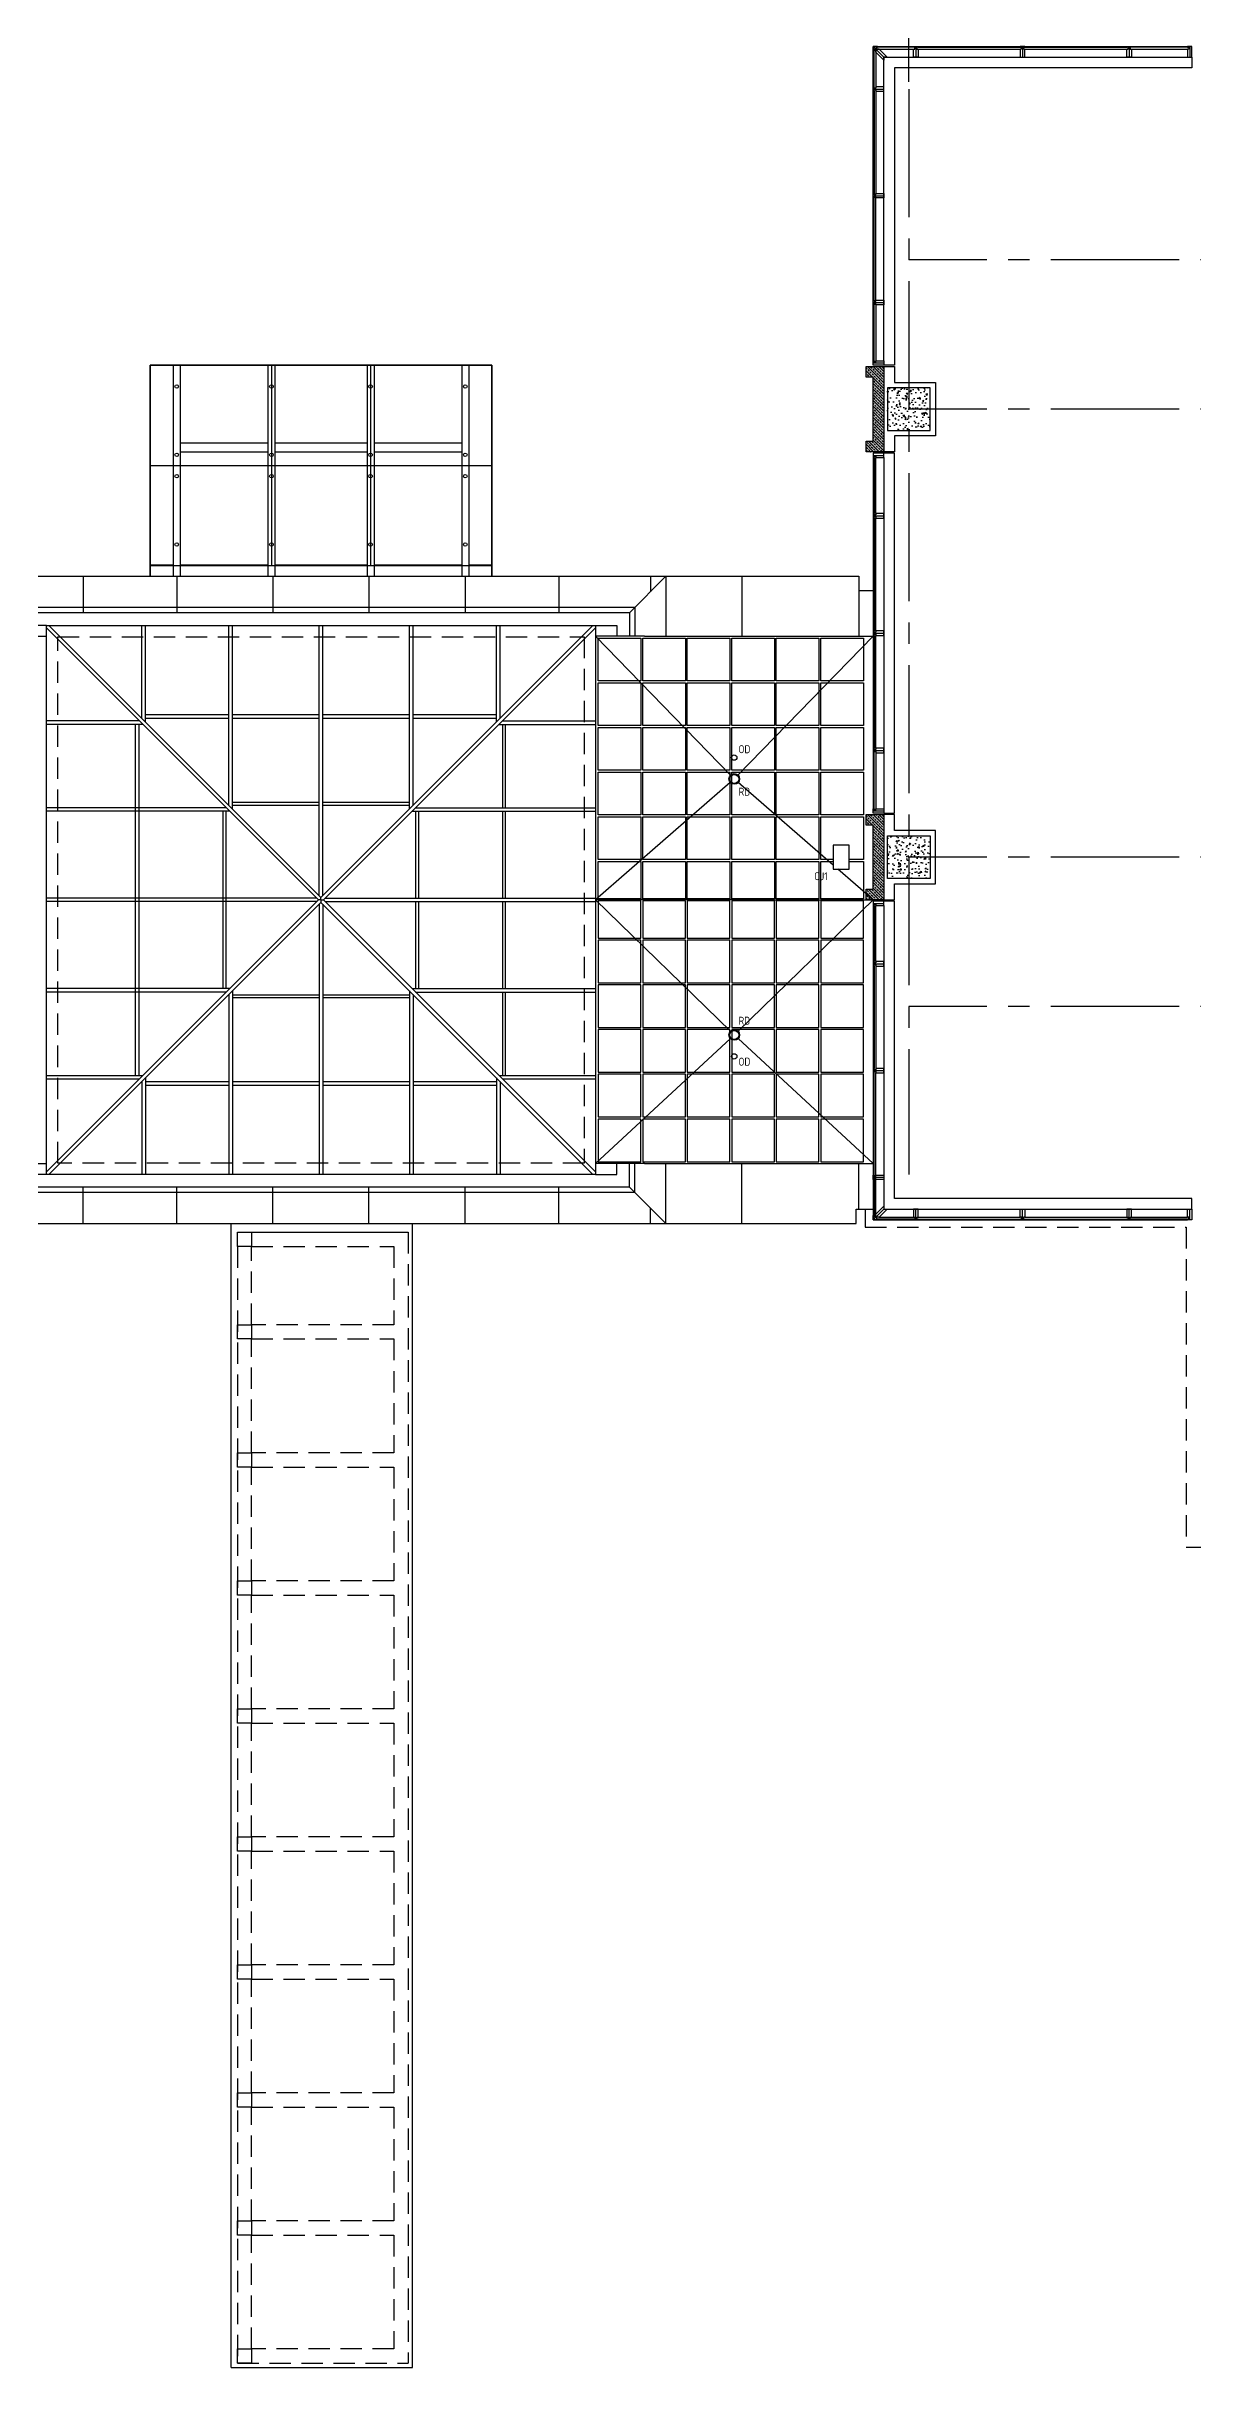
# Model space of a CAD drawing. Header units: inches. Extents: x 2920 to 9107, y 1541 to 7121.
# Drawn here: x 5859 to 6504, y 5025 to 6330 of the extents above; entities that cross this region are included whole.
import ezdxf

# ---------------------------------------------------------------- set-up
doc = ezdxf.new("R2010")
doc.units = ezdxf.units.IN
doc.header["$LTSCALE"] = 96
doc.header["$MEASUREMENT"] = 0
doc.header["$PDSIZE"] = 1.5
doc.linetypes.add('CENTER2', pattern=[1.125, 0.75, -0.125, 0.125, -0.125])
doc.linetypes.add('HIDDEN2', pattern=[0.1875, 0.125, -0.0625])
doc.layers.get('0').update_dxf_attribs({"color": 60, "linetype": 'CONTINUOUS'})
for name, color, linetype in [('A-HATCH-SECTIONS', 1, 'CONTINUOUS'), ('A-MTL RVL', 9, 'CONTINUOUS'), ('A-RF PAVERS', 253, 'CONTINUOUS'), ('A-Shade', 254, 'CONTINUOUS'), ('A-SYMB-RCP', 4, 'CONTINUOUS'), ('A_0_BLDGRD', 35, 'CENTER2'), ('A_0_CONST', 11, 'CONTINUOUS'), ('A_0_CW_MTL', 3, 'CONTINUOUS'), ('A_0_DIMGRD', 9, 'CENTER2'), ('A_1-8_COL', 7, 'CONTINUOUS'), ('A_1-8_COL_H', 6, 'CONTINUOUS'), ('A_1-8_CW_GLASS', 1, 'CONTINUOUS'), ('A_1-8_CW_GYP', 2, 'CONTINUOUS'), ('A_1-8_CW_MULL', 2, 'CONTINUOUS'), ('A_1-8_CW_SILL', 9, 'CONTINUOUS'), ('A_2-8_CW_GLASS', 1, 'CONTINUOUS'), ('A_2-8_CW_GYP', 2, 'CONTINUOUS'), ('A_2-8_CW_MULL', 2, 'CONTINUOUS'), ('A_2-8_CW_SILL', 9, 'CONTINUOUS'), ('A_2-FINE', 1, 'CONTINUOUS'), ('A_CLG', 1, 'CONTINUOUS'), ('A_MS_LIGHT', 3, 'CONTINUOUS'), ('COVERED WALK', 1, 'CONTINUOUS'), ('Option 3 Floor Pattern', 253, 'CONTINUOUS')]:
    doc.layers.add(name, color=color, linetype=linetype)
doc.styles.add('ARCHITXT', font='architxt.shx')

# ---------------------------------------------------------------- blocks, each defined once
blk = doc.blocks.new('COL_1-8_24X24')
at = {"layer": 'A_1-8_COL_H'}
h = blk.add_hatch(dxfattribs=at)
h.set_pattern_fill('AR-CONC,_I', color=256, style=2)
h.set_pattern_definition([(50, (-6180, -6718.462), (7.172602, -0.6275213), [0.75, -8.25]), (355, (-6180, -6718.462), (-1.3875133, 7.5219213), [0.6, -6.6]), (100.4514, (-6179.402, -6718.5144), (5.785094, 6.8943954), [0.637402, -7.011421]), (46.1842, (-6180, -6716.462), (10.6724105, -1.65519), [1.125, -12.375]), (96.6356, (-6179.111, -6716.6), (9.346627, 9.741179), [0.956103, -10.51713]), (351.1842, (-6180, -6716.462), (9.34662, 9.741186), [0.9, -9.9]), (21, (-6179, -6716.962), (5.9690705, -4.026189), [0.75, -8.25]), (326, (-6179, -6716.962), (2.4331533, 7.2515005), [0.6, -6.6]), (71.4514, (-6178.5026, -6717.2976), (8.4022263, 3.225305), [0.637402, -7.011421]), (37.5, (-6180, -6718.462), (0.12159855, 3.32893854), [0, -6.52, 0, -6.7, 0, -6.625]), (7.5, (-6180, -6718.462), (2.6306954, 3.9441171), [0, -3.82, 0, -6.37, 0, -2.525]), (327.5, (-6182.23, -6718.462), (5.3382244, -0.2255487), [0, -2.5, 0, -7.8, 0, -10.35]), (317.5, (-6183.23, -6718.462), (5.8318617, 1.0010498), [0, -3.25, 0, -5.18, 0, -7.35])])
h.paths.add_polyline_path([(-12, -12), (12, -12), (12, 12), (-12, 12)])
at = {"layer": 'A_0_CONST'}
blk.add_point((0, 0), dxfattribs=at)
at = {"layer": 'A_1-8_COL'}
blk.add_lwpolyline([(-12, -12), (12, -12), (12, 12), (-12, 12)], close=True, dxfattribs=at)
blk = doc.blocks.new('MUL_1-8_EX2')
at = {"layer": 'A_0_CONST'}
blk.add_line((0, 0), (0, -6), dxfattribs=at)
at = {"layer": 'A_1-8_CW_MULL'}
blk.add_lwpolyline([(-1.25, -6), (-1.25, 0), (1.25, 0), (1.25, -0.5), (0.5, -0.5), (0.5, -1.5), (1.25, -1.5), (1.25, -6)], close=True, dxfattribs=at)
blk = doc.blocks.new('MUL_1-8_EX1')
at = {"layer": 'A_0_CONST'}
blk.add_line((0, 0), (0, -6), dxfattribs=at)
at = {"layer": 'A_1-8_CW_MULL'}
blk.add_lwpolyline([(0.5, -1.5), (1.25, -1.5), (1.25, -6), (-1.25, -6), (-1.25, -1.5), (-0.5, -1.5), (-0.5, -0.5), (-1.25, -0.5), (-1.25, 0), (1.25, 0), (1.25, -0.5), (0.5, -0.5)], close=True, dxfattribs=at)
blk = doc.blocks.new('MUL_1-8_EX4')
at = {"layer": 'A_0_CONST'}
blk.add_line((0, 0), (-6, -6), dxfattribs=at)
at = {"layer": 'A_1-8_CW_MULL'}
blk.add_lwpolyline([(0, 0), (-2.5, 0), (-2.5, -0.5), (-1.8, -0.5), (-1.8, -1.5), (-3.3, -1.5), (-7.8, -6), (-6, -6), (-6, -7.8), (-1.5, -3.3), (-1.5, -1.8), (-0.5, -1.8), (-0.5, -2.5), (0, -2.5)], close=True, dxfattribs=at)

msp = doc.modelspace()

# ---------------------------------------------------------------- hatches: boundary and pattern name
at = {"layer": 'A-Shade', "linetype": 'Continuous'}
for points in [[(6320, 6102), (6320, 6108), (6324, 6108), (6324, 6144), (6320, 6144), (6320, 6150), (6330, 6150), (6330, 6102)], [(6320.0120147, 5850), (6320.0120147, 5856), (6324.0120147, 5856), (6324.0120147, 5892), (6320.0120147, 5892), (6320.0120147, 5898), (6330.0120147, 5898), (6330.0120147, 5850)]]:
    msp.add_hatch(color=256, dxfattribs=at).paths.add_polyline_path(points)
at = {"layer": 'A_0_CW_MTL'}
h = msp.add_hatch(dxfattribs=at)
h.set_pattern_fill('BRASS', color=8, scale=9, angle=585, style=0)
h.set_pattern_definition([(315, (12770.8493, 2455.5197), (-1.59099026, -1.59099026), []), (315, (12770.0538, 2454.7242), (-1.59099026, -1.59099026), [1.125, -0.5625])])
h.paths.add_polyline_path([(6320, 6102), (6320, 6108), (6324, 6108), (6324, 6144), (6320, 6144), (6320, 6150), (6330, 6150), (6330, 6102)])
h = msp.add_hatch(dxfattribs=at)
h.set_pattern_fill('BRASS', color=8, scale=9, angle=585, style=0)
h.set_pattern_definition([(315, (12770.8613, 2203.5197), (-1.59099026, -1.59099026), []), (315, (12770.0658, 2202.7242), (-1.59099026, -1.59099026), [1.125, -0.5625])])
h.paths.add_polyline_path([(6320.0120147, 5850), (6320.0120147, 5856), (6324.0120147, 5856), (6324.0120147, 5892), (6320.0120147, 5892), (6320.0120147, 5898), (6330.0120147, 5898), (6330.0120147, 5850)])

# ---------------------------------------------------------------- linework, layer by layer
at = {"layer": 'A-HATCH-SECTIONS'}
for p, q in [((6186.9782425, 6011.5), (6207.4831436, 6032)), ((6207.4831436, 6032), (6207.4831436, 5998.325)), ((6189.9789597, 6014.5), (5836.9775252, 6014.5)), ((6186.9782425, 6011.5), (5839.9782425, 6011.5)), ((6186.9782425, 6011.5), (6186.9782425, 5998.325)), ((6189.9789597, 6014.5), (6189.9789597, 5998.325)), ((5859.1032425, 6002.9607864), (6012.0640289, 5850)), ((5860.517456, 6004.375), (6013.4782425, 5851.4142136)), ((5912.7612018, 5952.1312542), (5912.7612018, 6004.375)), ((5914.7612018, 5950.1312542), (5914.7612018, 6004.375)), ((5961.6486544, 5903.2438016), (5961.6486544, 6004.375)), ((5963.6486544, 5901.2438016), (5963.6486544, 6004.375)), ((6012.4782425, 5852.4142136), (6012.4782425, 6004.375)), ((6013.4782425, 5851.4142136), (6166.4390289, 6004.375)), ((6014.4782425, 5852.4142136), (6014.4782425, 6004.375)), ((6014.892456, 5850), (6167.8532425, 6002.9607864)), ((6063.3078305, 5901.2438016), (6063.3078305, 6004.375)), ((6065.3078305, 5903.2438016), (6065.3078305, 6004.375)), ((6112.1952831, 5950.1312542), (6112.1952831, 6004.375)), ((6114.1952831, 5952.1312542), (6114.1952831, 6004.375)), ((6182.4831131, 5998.325), (6179.4822267, 5998.325)), ((6195.4848056, 5998.325), (6182.4831131, 5998.325)), ((6195.4848056, 5998.325), (6323.9564019, 5998.325)), ((5914.7612018, 5954.2170142), (5961.6486544, 5954.2170142)), ((5963.6486544, 5954.2170142), (6012.4782425, 5954.2170142)), ((6014.4782425, 5954.2170142), (6063.3078305, 5954.2170142)), ((6065.3078305, 5954.2170142), (6112.1952831, 5954.2170142)), ((5911.3469883, 5950.7170406), (5859.1032425, 5950.7170406)), ((5913.3469883, 5948.7170406), (5859.1032425, 5948.7170406)), ((5909.2612018, 5751.2829858), (5909.2612018, 5948.7170406)), ((5911.2612283, 5751.2829858), (5911.2612283, 5948.7170406)), ((5914.7612018, 5952.2170142), (5961.6486544, 5952.2170142)), ((5963.6486544, 5952.2170142), (6012.4782425, 5952.2170142)), ((6014.4782425, 5952.2170142), (6063.3078305, 5952.2170142)), ((6065.3078305, 5952.2170142), (6112.1952831, 5952.2170142)), ((6113.6094966, 5948.7170406), (6167.8532425, 5948.7170406)), ((6115.6094966, 5950.7170406), (6167.8532425, 5950.7170406)), ((6115.7216362, 5901.8295881), (6115.7216362, 5948.7170406)), ((6117.3512147, 5901.8295881), (6117.3512147, 5948.7170406)), ((5960.2344408, 5901.8295881), (5859.1032425, 5901.8295881)), ((5963.6486544, 5904.9591401), (6012.4782425, 5904.9591401)), ((5963.6486544, 5903.3295616), (6012.4782425, 5903.3295616)), ((6014.4782425, 5904.9591401), (6063.3078305, 5904.9591401)), ((6014.4782425, 5903.3295616), (6063.3078305, 5903.3295616)), ((6066.7220441, 5901.8295881), (6167.8532425, 5901.8295881)), ((5962.2344408, 5899.8295881), (5859.1032425, 5899.8295881)), ((5958.5191023, 5800.1704119), (5958.5191023, 5899.8295881)), ((5960.1486808, 5800.1704119), (5960.1486808, 5899.8295881)), ((6064.7220441, 5899.8295881), (6167.8532425, 5899.8295881)), ((6066.8341836, 5851), (6066.8341836, 5899.8295881)), ((6068.4637621, 5851), (6068.4637621, 5899.8295881)), ((6115.7216362, 5851), (6115.7216362, 5899.8295881)), ((6117.3512147, 5851), (6117.3512147, 5899.8295881)), ((6011.0640289, 5851), (5859.1032425, 5851)), ((5859.1032425, 5697.0392136), (6012.0640289, 5850)), ((6011.0640289, 5849), (5859.1032425, 5849)), ((5860.517456, 5695.625), (6013.4782425, 5848.5857864)), ((6013.4782425, 5850), (6012.0640289, 5850)), ((6013.4782425, 5850), (6013.4782425, 5851.4142136)), ((6013.4782425, 5850), (6014.892456, 5850)), ((6013.4782425, 5850), (6013.4782425, 5848.5857864)), ((6013.4782425, 5848.5857864), (6166.4390289, 5695.625)), ((6014.892456, 5850), (6167.8532425, 5697.0392136)), ((6015.892456, 5851), (6167.8532425, 5851)), ((6015.892456, 5849), (6167.8532425, 5849)), ((6066.8341836, 5800.1704119), (6066.8341836, 5849)), ((6068.4637621, 5800.1704119), (6068.4637621, 5849)), ((6115.7216362, 5800.1704119), (6115.7216362, 5849)), ((6117.3512147, 5800.1704119), (6117.3512147, 5849)), ((6012.4782425, 5847.5857864), (6012.4782425, 5695.625)), ((6014.4782425, 5847.5857864), (6014.4782425, 5695.625)), ((5962.2344408, 5800.1704119), (5859.1032425, 5800.1704119)), ((5960.2344408, 5798.1704119), (5859.1032425, 5798.1704119)), ((5961.6486544, 5796.7561983), (5961.6486544, 5695.625)), ((5963.6486544, 5798.7561983), (5963.6486544, 5695.625)), ((5963.6486544, 5796.6704383), (6012.4782425, 5796.6704383)), ((6014.4782425, 5796.6704383), (6063.3078305, 5796.6704383)), ((6063.3078305, 5798.7561983), (6063.3078305, 5695.625)), ((6064.7220441, 5800.1704119), (6167.8532425, 5800.1704119)), ((6065.3078305, 5796.7561983), (6065.3078305, 5695.625)), ((6066.7220441, 5798.1704119), (6167.8532425, 5798.1704119)), ((6115.7216362, 5751.2829594), (6115.7216362, 5798.1704119)), ((6117.3512147, 5751.2829594), (6117.3512147, 5798.1704119)), ((5963.6486544, 5795.0408598), (6012.4782425, 5795.0408598)), ((6014.4782425, 5795.0408598), (6063.3078305, 5795.0408598)), ((5912.7612018, 5747.8687458), (5912.7612018, 5695.625)), ((5914.7612018, 5749.8687458), (5914.7612018, 5695.625)), ((5914.7612018, 5747.7829858), (5961.6486544, 5747.7829858)), ((5914.7612018, 5745.7829858), (5961.6486544, 5745.7829858)), ((5963.6486544, 5747.7829858), (6012.4782425, 5747.7829858)), ((5963.6486544, 5745.7829858), (6012.4782425, 5745.7829858)), ((6014.4782425, 5747.7829858), (6063.3078305, 5747.7829858)), ((6014.4782425, 5745.7829858), (6063.3078305, 5745.7829858)), ((6065.3078305, 5747.7829858), (6112.1952831, 5747.7829858)), ((6065.3078305, 5745.7829858), (6112.1952831, 5745.7829858)), ((6112.1952831, 5749.8687458), (6112.1952831, 5695.625)), ((6113.6094966, 5751.2829594), (6167.8532425, 5751.2829594)), ((6114.1952831, 5747.8687458), (6114.1952831, 5695.625)), ((6115.6094966, 5749.2829594), (6167.8532425, 5749.2829594)), ((6182.5402146, 5701.675), (6179.478201, 5701.675)), ((6195.4848056, 5701.675), (6182.5402146, 5701.675)), ((6186.9782425, 5688.5), (6186.9782425, 5701.675)), ((6189.9789597, 5685.5), (6189.9789597, 5701.675)), ((6195.4848056, 5701.675), (6323.9564019, 5701.675)), ((6207.4831436, 5668), (6207.4831436, 5701.675)), ((6189.9789597, 5685.5), (5836.9775252, 5685.5)), ((6186.9782425, 5688.5), (5839.9782425, 5688.5)), ((6186.9782425, 5688.5), (6207.4831436, 5668))]:
    msp.add_line(p, q, dxfattribs=at)
for points in [[(5703.0120147, 6024), (5712.5062464, 6024), (5712.5062464, 6032), (6316, 6032), (6316, 6024), (6324, 6024)], [(5703.0062464, 5676), (5712.5060074, 5676), (5712.5060074, 5668), (6314.5, 5668), (6314.5, 5676), (6324.0120147, 5676)]]:
    msp.add_lwpolyline(points, dxfattribs=at)
at = {"layer": 'A-HATCH-SECTIONS', "linetype": 'Continuous'}
for points in [[(5859.1032425, 6004.375), (5847.1032425, 6004.375), (5847.1032425, 5998.325), (5859.0996096, 5998.325)], [(6167.8532425, 6004.375), (6179.8532425, 6004.375), (6179.8532425, 5998.325), (6167.8568753, 5998.325)], [(5859.1032425, 5695.625), (5847.1032425, 5695.625), (5847.1032425, 5701.675), (5859.0996096, 5701.675)], [(6167.8532425, 5695.625), (6179.8532425, 5695.625), (6179.8532425, 5701.675), (6167.8568753, 5701.675)]]:
    msp.add_lwpolyline(points, dxfattribs=at)
at = {"layer": 'A-HATCH-SECTIONS'}
msp.add_lwpolyline([(6167.8532425, 5695.625), (5859.1032425, 5695.625), (5859.1032425, 6004.375), (6167.8532425, 6004.375)], close=True, dxfattribs=at)
at = {"layer": 'A-HATCH-SECTIONS', "linetype": 'HIDDEN2'}
msp.add_lwpolyline([(6161.4782425, 5702), (5865.4782425, 5702), (5865.4782425, 5998), (6161.4782425, 5998), (6161.4782425, 5702)], dxfattribs=at)
at = {"layer": 'A-HATCH-SECTIONS'}
for points in [[(5859.1032425, 5751.2829858, 0), (5913.3470018, 5751.2829858, 0)], [(5859.1032425, 5749.2829858, 0), (5911.3470018, 5749.2829858, 0)]]:
    msp.add_polyline3d(points, dxfattribs=at)
for centre, radius in [((6245.9044333, 5930), 1.5), ((6245.9044333, 5918), 3), ((6245.9044333, 5918), 2.5), ((6245.9044333, 5774), 3), ((6245.9044333, 5774), 2.5), ((6245.9044333, 5762), 1.5)]:
    msp.add_circle(centre, radius, dxfattribs=at)
at = {"layer": 'A-MTL RVL'}
for p, q in [((5879.7343096, 6032), (5879.7343096, 6011.5)), ((5932.4842498, 6032), (5932.4842498, 6011.5)), ((5986.4842498, 6032), (5986.4842498, 6011.5)), ((6040.4842498, 6032), (6040.4842498, 6011.5)), ((6094.4905966, 6032), (6094.4905966, 6011.5)), ((6147.2341901, 6032), (6147.2341901, 6011.5)), ((6198.7341303, 6032), (6198.7341303, 6023.2530779)), ((6250.2340706, 6032), (6250.2340706, 5998.325)), ((6316, 6024), (6316, 5998.325)), ((6250.2340706, 5668), (6250.2340706, 5701.675)), ((6316, 5676), (6316, 5701.675)), ((5879.7343096, 5668), (5879.7343096, 5688.5)), ((5932.4842498, 5668), (5932.4842498, 5688.5)), ((5986.4842498, 5668), (5986.4842498, 5688.5)), ((6040.4842498, 5668), (6040.4842498, 5688.5)), ((6094.4905966, 5668), (6094.4905966, 5688.5)), ((6147.2341901, 5668), (6147.2341901, 5688.5)), ((6198.7341303, 5668), (6198.7341303, 5676.7469221))]:
    msp.add_line(p, q, dxfattribs=at)
at = {"layer": 'A-RF PAVERS', "linetype": 'Continuous'}
for points in [[(6193.3384808, 5997.2591828), (6193.3384808, 5973.2591828), (6169.3384808, 5973.2591828), (6169.3384808, 5997.2591828), (6193.3384808, 5997.2591828)], [(6218.4184332, 5997.2591828), (6218.4184332, 5973.2591828), (6194.4184332, 5973.2591828), (6194.4184332, 5997.2591828), (6218.4184332, 5997.2591828)], [(6243.4983855, 5997.2591828), (6243.4983855, 5973.2591828), (6219.4983855, 5973.2591828), (6219.4983855, 5997.2591828), (6243.4983855, 5997.2591828)], [(6268.5783518, 5997.2591828), (6268.5783518, 5973.2591828), (6244.5783518, 5973.2591828), (6244.5783518, 5997.2591828), (6268.5783518, 5997.2591828)], [(6293.4946534, 5997.2591828), (6293.4946534, 5973.2591828), (6269.4946534, 5973.2591828), (6269.4946534, 5997.2591828), (6293.4946534, 5997.2591828)], [(6318.5746196, 5997.2591828), (6318.5746196, 5973.2591828), (6294.5746196, 5973.2591828), (6294.5746196, 5997.2591828), (6318.5746196, 5997.2591828)], [(6193.3384808, 5972.120215), (6193.3384808, 5948.120215), (6169.3384808, 5948.120215), (6169.3384808, 5972.120215), (6193.3384808, 5972.120215)], [(6218.4184332, 5972.120215), (6218.4184332, 5948.120215), (6194.4184332, 5948.120215), (6194.4184332, 5972.120215), (6218.4184332, 5972.120215)], [(6243.4983855, 5972.120215), (6243.4983855, 5948.120215), (6219.4983855, 5948.120215), (6219.4983855, 5972.120215), (6243.4983855, 5972.120215)], [(6268.5783518, 5972.120215), (6268.5783518, 5948.120215), (6244.5783518, 5948.120215), (6244.5783518, 5972.120215), (6268.5783518, 5972.120215)], [(6293.4946534, 5972.120215), (6293.4946534, 5948.120215), (6269.4946534, 5948.120215), (6269.4946534, 5972.120215), (6293.4946534, 5972.120215)], [(6318.5746196, 5972.120215), (6318.5746196, 5948.120215), (6294.5746196, 5948.120215), (6294.5746196, 5972.120215), (6318.5746196, 5972.120215)], [(6193.3384808, 5946.9812387), (6193.3384808, 5922.9812387), (6169.3384808, 5922.9812387), (6169.3384808, 5946.9812387), (6193.3384808, 5946.9812387)], [(6218.4184332, 5946.9812387), (6218.4184332, 5922.9812387), (6194.4184332, 5922.9812387), (6194.4184332, 5946.9812387), (6218.4184332, 5946.9812387)], [(6243.4983855, 5946.9812387), (6243.4983855, 5922.9812387), (6219.4983855, 5922.9812387), (6219.4983855, 5946.9812387), (6243.4983855, 5946.9812387)], [(6268.5783518, 5946.9812387), (6268.5783518, 5922.9812387), (6244.5783518, 5922.9812387), (6244.5783518, 5946.9812387), (6268.5783518, 5946.9812387)], [(6293.4946534, 5946.9812387), (6293.4946534, 5922.9812387), (6269.4946534, 5922.9812387), (6269.4946534, 5946.9812387), (6293.4946534, 5946.9812387)], [(6318.5746196, 5946.9812387), (6318.5746196, 5922.9812387), (6294.5746196, 5922.9812387), (6294.5746196, 5946.9812387), (6318.5746196, 5946.9812387)], [(6193.3384808, 5921.842271), (6193.3384808, 5897.842271), (6169.3384808, 5897.842271), (6169.3384808, 5921.842271), (6193.3384808, 5921.842271)], [(6218.4184332, 5921.842271), (6218.4184332, 5897.842271), (6194.4184332, 5897.842271), (6194.4184332, 5921.842271), (6218.4184332, 5921.842271)], [(6243.4983855, 5921.842271), (6243.4983855, 5897.842271), (6219.4983855, 5897.842271), (6219.4983855, 5921.842271), (6243.4983855, 5921.842271)], [(6268.5783518, 5921.842271), (6268.5783518, 5897.842271), (6244.5783518, 5897.842271), (6244.5783518, 5921.842271), (6268.5783518, 5921.842271)], [(6293.4946534, 5921.842271), (6293.4946534, 5897.842271), (6269.4946534, 5897.842271), (6269.4946534, 5921.842271), (6293.4946534, 5921.842271)], [(6318.5746196, 5921.842271), (6318.5746196, 5897.842271), (6294.5746196, 5897.842271), (6294.5746196, 5921.842271), (6318.5746196, 5921.842271)], [(6193.3384808, 5896.7032947), (6193.3384808, 5872.7032947), (6169.3384808, 5872.7032947), (6169.3384808, 5896.7032947), (6193.3384808, 5896.7032947)], [(6218.4184332, 5896.7032947), (6218.4184332, 5872.7032947), (6194.4184332, 5872.7032947), (6194.4184332, 5896.7032947), (6218.4184332, 5896.7032947)], [(6243.4983855, 5896.7032947), (6243.4983855, 5872.7032947), (6219.4983855, 5872.7032947), (6219.4983855, 5896.7032947), (6243.4983855, 5896.7032947)], [(6268.5783518, 5896.7032947), (6268.5783518, 5872.7032947), (6244.5783518, 5872.7032947), (6244.5783518, 5896.7032947), (6268.5783518, 5896.7032947)], [(6293.4946534, 5896.7032947), (6293.4946534, 5872.7032947), (6269.4946534, 5872.7032947), (6269.4946534, 5896.7032947), (6293.4946534, 5896.7032947)], [(6301.5120147, 5872.7032947), (6294.5746196, 5872.7032947), (6294.5746196, 5896.7032947), (6318.5746196, 5896.7032947)], [(6318.5746196, 5896.7032947), (6318.5746196, 5872.7032947), (6310.5120147, 5872.7032947)], [(6193.3384808, 5871.565372), (6193.3384808, 5850.565372), (6169.3384808, 5850.565372), (6169.3384808, 5871.565372), (6193.3384808, 5871.565372)], [(6218.4184332, 5871.565372), (6218.4184332, 5850.565372), (6194.4184332, 5850.565372), (6194.4184332, 5871.565372), (6218.4184332, 5871.565372)], [(6243.4983994, 5871.565372), (6243.4983994, 5850.565372), (6219.4983994, 5850.565372), (6219.4983994, 5871.565372), (6243.4983994, 5871.565372)], [(6268.5783518, 5871.565372), (6268.5783518, 5850.565372), (6244.5783518, 5850.565372), (6244.5783518, 5871.565372), (6268.5783518, 5871.565372)], [(6293.4946673, 5871.565372), (6293.4946673, 5850.565372), (6269.4946673, 5850.565372), (6269.4946673, 5871.565372), (6293.4946673, 5871.565372)], [(6318.5746196, 5871.565372), (6318.5746196, 5850.565372), (6294.5746196, 5850.565372), (6294.5746196, 5871.565372), (6301.5120147, 5871.565372)], [(6193.3384808, 5828.4366543), (6193.3384808, 5849.4366543), (6169.3384808, 5849.4366543), (6169.3384808, 5828.4366543), (6193.3384808, 5828.4366543)], [(6218.4184332, 5828.4366543), (6218.4184332, 5849.4366543), (6194.4184332, 5849.4366543), (6194.4184332, 5828.4366543), (6218.4184332, 5828.4366543)], [(6243.4983994, 5828.4366543), (6243.4983994, 5849.4366543), (6219.4983994, 5849.4366543), (6219.4983994, 5828.4366543), (6243.4983994, 5828.4366543)], [(6268.5783518, 5828.4366543), (6268.5783518, 5849.4366543), (6244.5783518, 5849.4366543), (6244.5783518, 5828.4366543), (6268.5783518, 5828.4366543)], [(6293.4946673, 5828.4366543), (6293.4946673, 5849.4366543), (6269.4946673, 5849.4366543), (6269.4946673, 5828.4366543), (6293.4946673, 5828.4366543)], [(6318.5746196, 5828.4366543), (6318.5746196, 5849.4366543), (6294.5746196, 5849.4366543), (6294.5746196, 5828.4366543), (6318.5746196, 5828.4366543)], [(6193.3384808, 5803.297678), (6193.3384808, 5827.297678), (6169.3384808, 5827.297678), (6169.3384808, 5803.297678), (6193.3384808, 5803.297678)], [(6218.4184332, 5803.297678), (6218.4184332, 5827.297678), (6194.4184332, 5827.297678), (6194.4184332, 5803.297678), (6218.4184332, 5803.297678)], [(6243.4983855, 5803.297678), (6243.4983855, 5827.297678), (6219.4983855, 5827.297678), (6219.4983855, 5803.297678), (6243.4983855, 5803.297678)], [(6268.5783518, 5803.297678), (6268.5783518, 5827.297678), (6244.5783518, 5827.297678), (6244.5783518, 5803.297678), (6268.5783518, 5803.297678)], [(6293.4946534, 5803.297678), (6293.4946534, 5827.297678), (6269.4946534, 5827.297678), (6269.4946534, 5803.297678), (6293.4946534, 5803.297678)], [(6318.5746196, 5803.297678), (6318.5746196, 5827.297678), (6294.5746196, 5827.297678), (6294.5746196, 5803.297678), (6318.5746196, 5803.297678)], [(6193.3384808, 5778.1587017), (6193.3384808, 5802.1587017), (6169.3384808, 5802.1587017), (6169.3384808, 5778.1587017), (6193.3384808, 5778.1587017)], [(6218.4184332, 5778.1587017), (6218.4184332, 5802.1587017), (6194.4184332, 5802.1587017), (6194.4184332, 5778.1587017), (6218.4184332, 5778.1587017)], [(6243.4983855, 5778.1587017), (6243.4983855, 5802.1587017), (6219.4983855, 5802.1587017), (6219.4983855, 5778.1587017), (6243.4983855, 5778.1587017)], [(6268.5783518, 5778.1587017), (6268.5783518, 5802.1587017), (6244.5783518, 5802.1587017), (6244.5783518, 5778.1587017), (6268.5783518, 5778.1587017)], [(6293.4946534, 5778.1587017), (6293.4946534, 5802.1587017), (6269.4946534, 5802.1587017), (6269.4946534, 5778.1587017), (6293.4946534, 5778.1587017)], [(6318.5746196, 5778.1587017), (6318.5746196, 5802.1587017), (6294.5746196, 5802.1587017), (6294.5746196, 5778.1587017), (6318.5746196, 5778.1587017)], [(6193.3384808, 5753.019734), (6193.3384808, 5777.019734), (6169.3384808, 5777.019734), (6169.3384808, 5753.019734), (6193.3384808, 5753.019734)], [(6218.4184332, 5753.019734), (6218.4184332, 5777.019734), (6194.4184332, 5777.019734), (6194.4184332, 5753.019734), (6218.4184332, 5753.019734)], [(6243.4983855, 5753.019734), (6243.4983855, 5777.019734), (6219.4983855, 5777.019734), (6219.4983855, 5753.019734), (6243.4983855, 5753.019734)], [(6268.5783518, 5753.019734), (6268.5783518, 5777.019734), (6244.5783518, 5777.019734), (6244.5783518, 5753.019734), (6268.5783518, 5753.019734)], [(6293.4946534, 5753.019734), (6293.4946534, 5777.019734), (6269.4946534, 5777.019734), (6269.4946534, 5753.019734), (6293.4946534, 5753.019734)], [(6318.5746196, 5753.019734), (6318.5746196, 5777.019734), (6294.5746196, 5777.019734), (6294.5746196, 5753.019734), (6318.5746196, 5753.019734)], [(6193.3384808, 5727.8807577), (6193.3384808, 5751.8807577), (6169.3384808, 5751.8807577), (6169.3384808, 5727.8807577), (6193.3384808, 5727.8807577)], [(6218.4184332, 5727.8807577), (6218.4184332, 5751.8807577), (6194.4184332, 5751.8807577), (6194.4184332, 5727.8807577), (6218.4184332, 5727.8807577)], [(6243.4983855, 5727.8807577), (6243.4983855, 5751.8807577), (6219.4983855, 5751.8807577), (6219.4983855, 5727.8807577), (6243.4983855, 5727.8807577)], [(6268.5783518, 5727.8807577), (6268.5783518, 5751.8807577), (6244.5783518, 5751.8807577), (6244.5783518, 5727.8807577), (6268.5783518, 5727.8807577)], [(6293.4946534, 5727.8807577), (6293.4946534, 5751.8807577), (6269.4946534, 5751.8807577), (6269.4946534, 5727.8807577), (6293.4946534, 5727.8807577)], [(6318.5746196, 5727.8807577), (6318.5746196, 5751.8807577), (6294.5746196, 5751.8807577), (6294.5746196, 5727.8807577), (6318.5746196, 5727.8807577)], [(6193.3384808, 5702.74179), (6193.3384808, 5726.74179), (6169.3384808, 5726.74179), (6169.3384808, 5702.74179), (6193.3384808, 5702.74179)], [(6218.4184332, 5702.74179), (6218.4184332, 5726.74179), (6194.4184332, 5726.74179), (6194.4184332, 5702.74179), (6218.4184332, 5702.74179)], [(6243.4983855, 5702.74179), (6243.4983855, 5726.74179), (6219.4983855, 5726.74179), (6219.4983855, 5702.74179), (6243.4983855, 5702.74179)], [(6268.5783518, 5702.74179), (6268.5783518, 5726.74179), (6244.5783518, 5726.74179), (6244.5783518, 5702.74179), (6268.5783518, 5702.74179)], [(6293.4946534, 5702.74179), (6293.4946534, 5726.74179), (6269.4946534, 5726.74179), (6269.4946534, 5702.74179), (6293.4946534, 5702.74179)], [(6318.5746196, 5702.74179), (6318.5746196, 5726.74179), (6294.5746196, 5726.74179), (6294.5746196, 5702.74179), (6318.5746196, 5702.74179)]]:
    msp.add_lwpolyline(points, dxfattribs=at)
at = {"layer": 'A_0_BLDGRD'}
for p, q in [((6344, 6306), (6344, 5695.6092169)), ((8872, 6210), (6344, 6210)), ((8872, 6126), (6344, 6126)), ((8872, 5874), (6344, 5874)), ((8872, 5790), (6344, 5790))]:
    msp.add_line(p, q, dxfattribs=at)
at = {"layer": 'A_0_CW_MTL'}
for points in [[(6320, 6102), (6320, 6108), (6324, 6108), (6324, 6144), (6320, 6144), (6320, 6150), (6330, 6150), (6330, 6102)], [(6320.0120147, 5850), (6320.0120147, 5856), (6324.0120147, 5856), (6324.0120147, 5892), (6320.0120147, 5892), (6320.0120147, 5898), (6330.0120147, 5898), (6330.0120147, 5850)]]:
    msp.add_lwpolyline(points, close=True, dxfattribs=at)
at = {"layer": 'A_0_DIMGRD'}
msp.add_line((6344, 6310), (6344, 7086), dxfattribs=at)
at = {"layer": 'A_1-8_CW_GLASS'}
for p, q in [((6324.5, 6307.25), (6324.5, 6327.5)), ((6325.5, 6326.732233), (6325.5, 6307.25)), ((6346.75, 6329.5), (6326.5, 6329.5)), ((6327.2677669, 6328.5), (6346.75, 6328.5)), ((6349.25, 6329.5), (6406.75, 6329.5)), ((6349.25, 6328.5), (6406.75, 6328.5)), ((6409.25, 6329.5), (6466.75, 6329.5)), ((6409.25, 6328.5), (6466.75, 6328.5)), ((6500.75, 6329.5), (6469.25, 6329.5)), ((6469.25, 6328.5), (6500.75, 6328.5)), ((6324.5, 6304.75), (6324.5, 6247.25)), ((6325.5, 6304.75), (6325.5, 6247.25)), ((6324.5, 6187.25), (6324.5, 6244.75)), ((6325.5, 6187.25), (6325.5, 6244.75)), ((6324.5, 6153.25), (6324.5, 6184.75)), ((6325.5, 6184.75), (6325.5, 6153.25)), ((6324.5120147, 6098.75), (6324.5120147, 6067.25)), ((6325.5120147, 6067.25), (6325.5120147, 6098.75)), ((6324.5120147, 6064.75), (6324.5120147, 6001.25)), ((6325.5120147, 6001.25), (6325.5120147, 6064.75)), ((6324.5120147, 5998.75), (6324.5120147, 5935.25)), ((6325.5120147, 5935.25), (6325.5120147, 5998.75)), ((6324.5120147, 5901.25), (6324.5120147, 5932.75)), ((6325.5120147, 5932.75), (6325.5120147, 5901.25)), ((6346.75, 5670.5), (6326.5, 5670.5)), ((6327.2797817, 5671.5), (6346.75, 5671.5)), ((6349.25, 5671.5), (6406.75, 5671.5)), ((6349.25, 5670.5), (6406.75, 5670.5)), ((6409.25, 5671.5), (6466.75, 5671.5)), ((6409.25, 5670.5), (6466.75, 5670.5)), ((6469.25, 5671.5), (6500.75, 5671.5)), ((6500.75, 5670.5), (6469.25, 5670.5))]:
    msp.add_line(p, q, dxfattribs=at)
at = {"layer": 'A_1-8_CW_GYP'}
msp.add_line((6324, 6150), (6330, 6150), dxfattribs=at)
msp.add_line((6324, 6150), (6330, 6150), dxfattribs=at)
msp.add_line((6324, 6150), (6330, 6150), dxfattribs=at)
msp.add_line((6324, 6150), (6330, 6150), dxfattribs=at)
msp.add_lwpolyline([(6329.7818991, 6150), (6336, 6150), (6336, 6141), (6359, 6141), (6359, 6111), (6336, 6111), (6336, 6102), (6330, 6102)], dxfattribs=at)
at = {"layer": 'A_1-8_CW_SILL'}
for p, q in [((6324.0120147, 6098.75), (6324.0120147, 5901.25)), ((6330.0120147, 6098.75), (6330.0120147, 5901.25))]:
    msp.add_line(p, q, dxfattribs=at)
for points in [[(6324, 6153.25), (6324, 6330), (6500.75, 6330)], [(6503.25, 6324), (6503.25, 6318), (6336, 6318), (6336, 6150.75), (6330, 6150.75)], [(6330, 6153.25), (6330, 6324), (6500.75, 6324)], [(6330.0120147, 5898.75), (6336.0120147, 5898.75), (6336.0120147, 6101.25), (6330.0120147, 6101.25)]]:
    msp.add_lwpolyline(points, dxfattribs=at)
at = {"layer": 'A_2-8_CW_GLASS'}
for p, q in [((6324.5120147, 5846.75), (6324.5120147, 5815.25)), ((6325.5120147, 5815.25), (6325.5120147, 5846.75)), ((6324.5120147, 5812.75), (6324.5120147, 5755.25)), ((6325.5120147, 5812.75), (6325.5120147, 5755.25)), ((6324.5120147, 5695.25), (6324.5120147, 5752.75)), ((6325.5120147, 5695.25), (6325.5120147, 5752.75)), ((6324.5120147, 5692.75), (6324.5120147, 5672.5)), ((6325.5120147, 5673.2677669), (6325.5120147, 5692.75))]:
    msp.add_line(p, q, dxfattribs=at)
at = {"layer": 'A_2-8_CW_GYP'}
msp.add_lwpolyline([(6330.0120147, 5850), (6336.0120147, 5850), (6336.0120147, 5859), (6359.0120147, 5859), (6359.0120147, 5889), (6336.0120147, 5889), (6336.0120147, 5898), (6330.0120147, 5898)], dxfattribs=at)
at = {"layer": 'A_2-8_CW_SILL'}
msp.add_line((6324.0120147, 5670), (6500.7620147, 5670), dxfattribs=at)
for points in [[(6503.2620147, 5676), (6503.2620147, 5682), (6336.0120147, 5682), (6336.0120147, 5849.25), (6330.0120147, 5849.25)], [(6324.0120147, 5846.75), (6324.0120147, 5670), (6500.7620147, 5670)], [(6330.0120147, 5846.75), (6330.0120147, 5676), (6500.7620147, 5676)]]:
    msp.add_lwpolyline(points, dxfattribs=at)
at = {"layer": 'A_2-FINE', "linetype": 'HIDDEN2'}
msp.add_line((6319.5120147, 5676), (6319.5120147, 5666), dxfattribs=at)
msp.add_lwpolyline([(6319.5120147, 5666), (6500.0120147, 5666), (6500.0120147, 5486), (6684.0120147, 5486)], dxfattribs=at)
at = {"layer": 'A_CLG', "color": 9, "linetype": 'Continuous'}
for p, q in [((5930.3689926, 6150.75), (5930.3689926, 6038.2420495)), ((5934.3689926, 6150.75), (5934.3689926, 6038.2420495)), ((5983.6308374, 6150.75), (5983.6308374, 6038.2420495)), ((5985.6308374, 6150.75), (5985.6308374, 6037.8859754)), ((5987.6308374, 6150.75), (5987.6308374, 6038.2420495)), ((6039.3808374, 6150.75), (6039.3808374, 6032)), ((6041.3808374, 6150.75), (6041.3808374, 6037.8859754)), ((6043.3808374, 6150.75), (6043.3808374, 6032)), ((6092.6430221, 6150.75), (6092.6430221, 6032)), ((6096.6430221, 6150.75), (6096.6430221, 6032)), ((5934.3689926, 6107), (5983.6308374, 6107)), ((5934.3689926, 6102), (5983.6308374, 6102)), ((5987.6308374, 6107), (6039.3808374, 6107)), ((5987.6308374, 6102), (6039.3808374, 6102)), ((6043.3808374, 6107), (6092.6430221, 6107)), ((6043.3808374, 6102), (6092.6430221, 6102)), ((5917.5060074, 6094.3179877), (6109.5060074, 6094.3179877)), ((5930.3689926, 6045.7719507), (5930.3689926, 6032)), ((5934.3689926, 6045.7719507), (5934.3689926, 6032)), ((5983.6308374, 6045.7719507), (5983.6308374, 6032)), ((5987.6308374, 6045.7719507), (5987.6308374, 6032)), ((5930.3689926, 6038.2420495), (5917.5060074, 6038.2420495)), ((6109.5060074, 6037.8859754), (5917.5060074, 6037.8859754)), ((5983.6308374, 6038.2420495), (5934.3689926, 6038.2420495)), ((6039.3808374, 6038.2420495), (5987.6308374, 6038.2420495)), ((6092.6430221, 6038.2420495), (6043.3808374, 6038.2420495)), ((6109.5060074, 6038.2420495), (6096.6430221, 6038.2420495)), ((5963.0120147, 5024.5233656), (5963.0120147, 5668)), ((6065.0120147, 5024.5233656), (6065.0120147, 5668)), ((5963.0120147, 5024.5233656), (6065.0120147, 5024.5233656))]:
    msp.add_line(p, q, dxfattribs=at)
for points in [[(5917.5060074, 6032), (5917.5060074, 6150.75), (6109.5060074, 6150.75), (6109.5060074, 6032)], [(6109.5060074, 6032), (6109.5060074, 6150.75), (5917.5060074, 6150.75), (5917.5060074, 6032)]]:
    msp.add_lwpolyline(points, dxfattribs=at)
for centre in [(5932.3689926, 6138.75), (5985.6308374, 6138.75), (6041.3808374, 6138.75), (6094.6430221, 6138.75), (5932.3689926, 6100.3179877), (5985.6308374, 6100.3179877), (6041.3808374, 6100.3179877), (6094.6430221, 6100.3179877), (5932.3689926, 6088.3179877), (5985.6308374, 6088.3179877), (6041.3808374, 6088.3179877), (6094.6430221, 6088.3179877), (5932.3689926, 6049.8859754), (5985.6308374, 6049.8859754), (6041.3808374, 6049.8859754), (6094.6430221, 6049.8859754)]:
    msp.add_circle(centre, 1, dxfattribs=at)
at = {"layer": 'A_MS_LIGHT'}
msp.add_lwpolyline([(6301.5120147, 5867.25), (6310.5120147, 5867.25), (6310.5120147, 5880.75), (6301.5120147, 5880.75), (6301.5120147, 5867.25)], dxfattribs=at)
at = {"layer": 'COVERED WALK', "color": 9, "linetype": 'HIDDEN2'}
for p, q in [((5966.4982514, 5655.0233656), (5966.4982514, 5027.0233656)), ((6062.4982514, 5663.0233656), (6062.4982514, 5027.0233656)), ((5966.4982514, 5027.0233656), (6062.4982514, 5027.0233656))]:
    msp.add_line(p, q, dxfattribs=at)
at = {"layer": 'COVERED WALK', "color": 9}
msp.add_line((5974.4982514, 5663.0233656), (6062.4982514, 5663.0233656), dxfattribs=at)
for points in [[(5966.4982514, 5655.0233656), (5966.4982514, 5663.0233656), (5974.4982514, 5663.0233656), (5974.4982514, 5655.0233656)], [(5966.4982514, 5603.0233656), (5966.4982514, 5611.0233656), (5974.4982514, 5611.0233656), (5974.4982514, 5603.0233656)], [(5966.4982514, 5531.0233656), (5966.4982514, 5539.0233656), (5974.4982514, 5539.0233656), (5974.4982514, 5531.0233656)], [(5966.4982514, 5459.0233656), (5966.4982514, 5467.0233656), (5974.4982514, 5467.0233656), (5974.4982514, 5459.0233656)], [(5966.4982514, 5387.0233656), (5966.4982514, 5395.0233656), (5974.4982514, 5395.0233656), (5974.4982514, 5387.0233656)], [(5966.4982514, 5315.0233656), (5966.4982514, 5323.0233656), (5974.4982514, 5323.0233656), (5974.4982514, 5315.0233656)], [(5966.4982514, 5243.0233656), (5966.4982514, 5251.0233656), (5974.4982514, 5251.0233656), (5974.4982514, 5243.0233656)], [(5966.4982514, 5171.0233656), (5966.4982514, 5179.0233656), (5974.4982514, 5179.0233656), (5974.4982514, 5171.0233656)], [(5966.4982514, 5099.0233656), (5966.4982514, 5107.0233656), (5974.4982514, 5107.0233656), (5974.4982514, 5099.0233656)], [(5966.4982514, 5027.0233656), (5966.4982514, 5035.0233656), (5974.4982514, 5035.0233656), (5974.4982514, 5027.0233656)]]:
    msp.add_lwpolyline(points, close=True, dxfattribs=at)
at = {"layer": 'COVERED WALK', "color": 9, "linetype": 'HIDDEN2'}
for points in [[(5974.4982514, 5611.0233656), (5974.4982514, 5655.0233656), (6054.4982514, 5655.0233656), (6054.4982514, 5611.0233656), (5974.4982514, 5611.0233656)], [(5974.4982514, 5539.0233656), (5974.4982514, 5603.0233656), (6054.4982514, 5603.0233656), (6054.4982514, 5539.0233656), (5974.4982514, 5539.0233656)], [(5974.4982514, 5467.0233656), (5974.4982514, 5531.0233656), (6054.4982514, 5531.0233656), (6054.4982514, 5467.0233656), (5974.4982514, 5467.0233656)], [(5974.4982514, 5395.0233656), (5974.4982514, 5459.0233656), (6054.4982514, 5459.0233656), (6054.4982514, 5395.0233656), (5974.4982514, 5395.0233656)], [(5974.4982514, 5323.0233656), (5974.4982514, 5387.0233656), (6054.4982514, 5387.0233656), (6054.4982514, 5323.0233656), (5974.4982514, 5323.0233656)], [(5974.4982514, 5251.0233656), (5974.4982514, 5315.0233656), (6054.4982514, 5315.0233656), (6054.4982514, 5251.0233656), (5974.4982514, 5251.0233656)], [(5974.4982514, 5179.0233656), (5974.4982514, 5243.0233656), (6054.4982514, 5243.0233656), (6054.4982514, 5179.0233656), (5974.4982514, 5179.0233656)], [(5974.4982514, 5107.0233656), (5974.4982514, 5171.0233656), (6054.4982514, 5171.0233656), (6054.4982514, 5107.0233656), (5974.4982514, 5107.0233656)], [(5974.4982514, 5035.0233656), (5974.4982514, 5099.0233656), (6054.4982514, 5099.0233656), (6054.4982514, 5035.0233656), (5974.4982514, 5035.0233656)]]:
    msp.add_lwpolyline(points, dxfattribs=at)
at = {"layer": 'Option 3 Floor Pattern', "linetype": 'Continuous'}
for p, q in [((6179.4822267, 5998.325), (6167.853201, 5998.325)), ((6243.6424612, 5916.0293448), (6167.853284, 5850.0009728)), ((6301.5120147, 5869.5539251), (6248.1664028, 5916.0293417)), ((6323.9564849, 5850), (6304.1565159, 5867.25)), ((6253.3989787, 5850.0009728), (6167.853201, 5850.0009728)), ((6243.7550721, 5776.0929038), (6167.853284, 5850.0009728)), ((6323.9564849, 5850.0009728), (6248.0538067, 5776.0928914)), ((6253.3989787, 5850.0009728), (6324, 5850.0009728)), ((6179.478201, 5701.675), (6167.853201, 5701.675))]:
    msp.add_line(p, q, dxfattribs=at)
for points in [[(6243.8137848, 5920.151555), (6167.853284, 5998.325)], [(6323.9564849, 5998.325), (6247.9950942, 5920.1515429)], [(6310.5120147, 5871.565372), (6318.5746196, 5871.565372)], [(6167.853284, 5701.675), (6243.7039303, 5771.9609349)], [(6248.1049481, 5771.9609475), (6323.9564849, 5701.675)]]:
    msp.add_lwpolyline(points, dxfattribs=at)

# ---------------------------------------------------------------- block references
at = {"xscale": -1}
for name, p in [('MUL_1-8_EX4', (6324, 6330)), ('MUL_1-8_EX1', (6408, 6330)), ('MUL_1-8_EX2', (6502, 6330))]:
    msp.add_blockref(name, p, dxfattribs=at)
for name, p, rotation in [('MUL_1-8_EX4', (6324, 6330), 89.99999999999999), ('MUL_1-8_EX1', (6324, 6246), 89.99999999999999), ('MUL_1-8_EX1', (6324, 6186), 89.99999999999999), ('MUL_1-8_EX2', (6324, 6152), 89.99999999999999), ('COL_1-8_24X24', (6344, 6126), 89.99999999999999), ('COL_1-8_24X24', (6344, 6126), 89.99999999999999), ('MUL_1-8_EX2', (6324.0120147, 5900), 89.99999999999999), ('MUL_1-8_EX1', (6408, 5670), 180), ('MUL_1-8_EX2', (6502, 5670), 180)]:
    msp.add_blockref(name, p, dxfattribs=dict(rotation=rotation))
for p in [(6348, 6330), (6468, 6330)]:
    msp.add_blockref('MUL_1-8_EX1', p)
for name, p, rotation in [('MUL_1-8_EX1', (6324, 6306), 90), ('MUL_1-8_EX2', (6324.0120147, 6100), 90), ('MUL_1-8_EX1', (6324.0120147, 6066), 90), ('MUL_1-8_EX1', (6324.0120147, 6000), 90), ('MUL_1-8_EX1', (6324.0120147, 5934), 90), ('COL_1-8_24X24', (6344, 5874), 90), ('COL_1-8_24X24', (6344, 5874), 90), ('MUL_1-8_EX1', (6348, 5670), 180), ('MUL_1-8_EX1', (6468, 5670), 180)]:
    msp.add_blockref(name, p, dxfattribs=dict(at, rotation=rotation))
at = {"layer": 'A_2-8_CW_MULL', "xscale": -1, "rotation": 90}
for name, p in [('MUL_1-8_EX2', (6324.0120147, 5848)), ('MUL_1-8_EX1', (6324.0120147, 5814)), ('MUL_1-8_EX1', (6324.0120147, 5754)), ('MUL_1-8_EX4', (6324.0120147, 5670))]:
    msp.add_blockref(name, p, dxfattribs=at)
at = {"layer": 'A_2-8_CW_MULL', "rotation": 89.99999999999999}
msp.add_blockref('MUL_1-8_EX1', (6324.0120147, 5694), dxfattribs=at)

# ---------------------------------------------------------------- texts
at = {"layer": 'A-SYMB-RCP', "color": 4, "style": 'ARCHITXT'}
for s, p in [('OD', (6248.3104423, 5932.5000308)), ('RD', (6248.3104423, 5908.5710526)), ('OJ1', (6290.8855433, 5861.0610882)), ('RD', (6248.3104423, 5779.7668294)), ('OD', (6248.3104423, 5756.7360355))]:
    msp.add_text(s, height=4.5, dxfattribs=at).set_placement(p)

doc.saveas('drawing.dxf')
